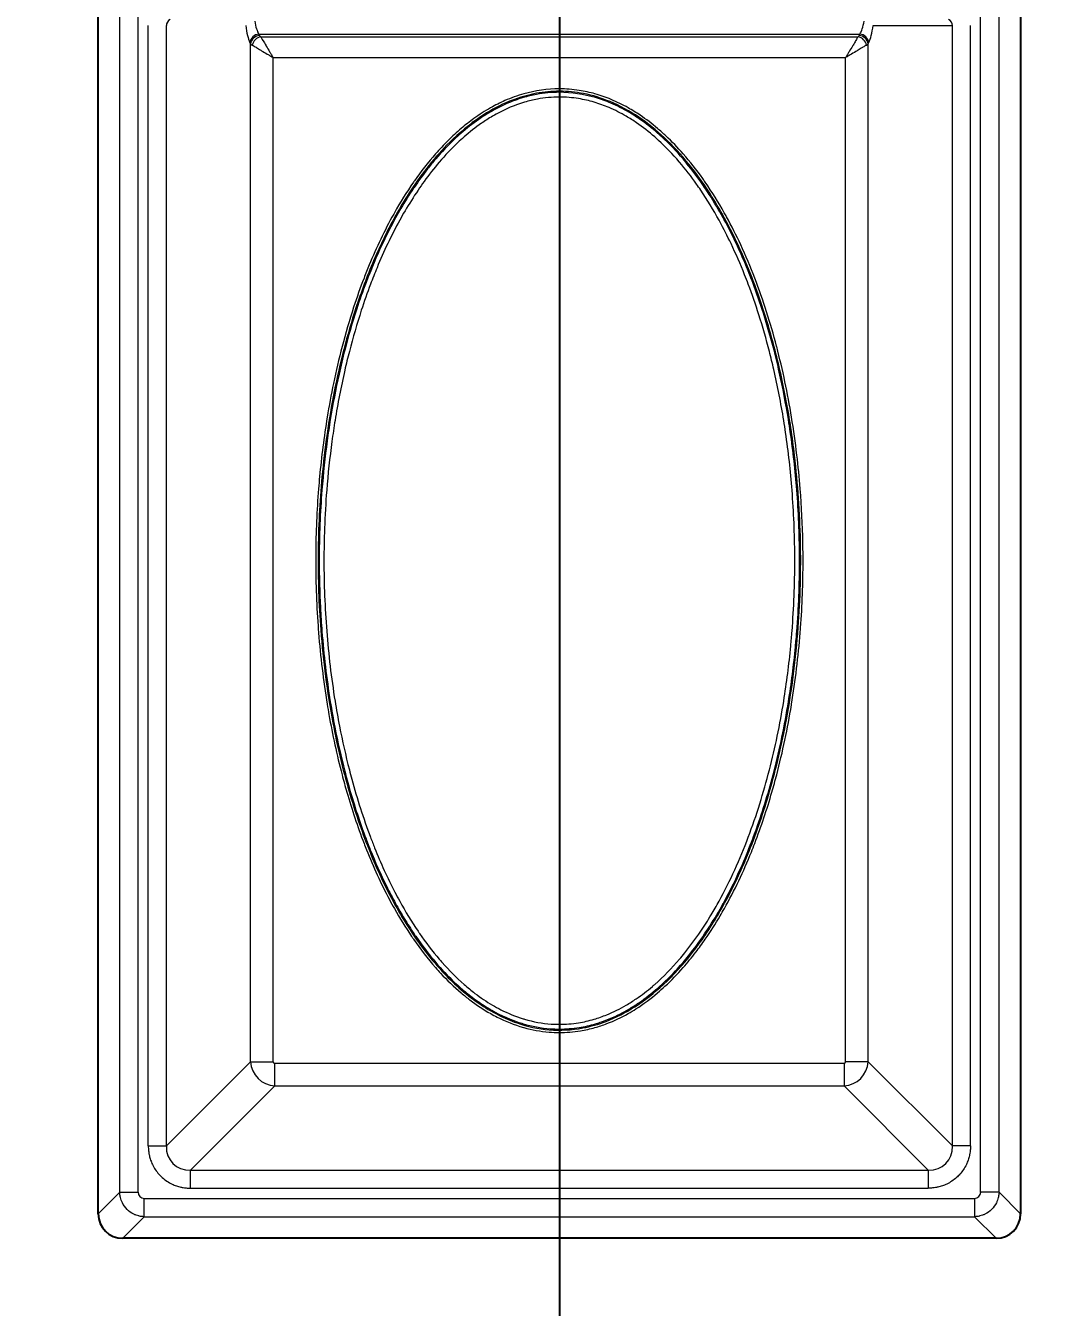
# Model space of a CAD drawing. Header units: millimetres. Extents: x 0 to 1486, y 0 to 1051.
# Drawn here: x 338.2 to 371.26, y 164.08 to 205.36 of the extents above; entities that cross this region are included whole.
import ezdxf

# ---------------------------------------------------------------- set-up
doc = ezdxf.new("R2010")
doc.units = ezdxf.units.MM
doc.header["$LTSCALE"] = 1.25
for name, color, linetype, lineweight, true_color in [('Bemaßungen(DIN)', 7, 'Continuous', 5, 0x262659), ('Sichtbare Kanten(DIN)', 7, 'Continuous', 25, 0x262659), ('Sichtbare tangentiale Kanten(DIN)', 7, 'Continuous', 15, 0x1a1a3e)]:
    doc.layers.add(name, color=color, linetype=linetype, lineweight=lineweight, true_color=true_color)
doc.styles.add('Aktuell-DINGroßer Text', font='arial.ttf')
doc.dimstyles.new('STANDARD-DIN', dxfattribs={"dimscale": 1.25, "dimtxt": 5.25, "dimasz": 2.5, "dimexe": 3.175, "dimexo": 0, "dimgap": 0.8, "dimtad": 1, "dimrnd": 1e-08, "dimtxsty": 'Aktuell-DINGroßer Text', "dimcen": 0.09, "dimdle": 10, "dimclrd": 256, "dimclre": 256, "dimclrt": 256, "dimazin": 2, "dimtfac": 0.666667, "dimtmove": 0, "dimatfit": 3, "dimfxl": 1, "dimtolj": 1, "dimlwd": 25, "dimlwe": 25, "dimarcsym": 0})

# ---------------------------------------------------------------- blocks, each defined once
blk = doc.blocks.new('_DotSmall')
at = {"color": 0, "linetype": 'ByBlock', "const_width": 0.5}
blk.add_lwpolyline([(-0.0625, 0, 1), (0.0625, 0, 1)], format="xyb", close=True, dxfattribs=at)
blk = doc.blocks.new('*D94')
at = {"layer": 'Bemaßungen(DIN)', "color": 250, "linetype": 'Continuous', "lineweight": 25, "true_color": 0x3f3f3f, "transparency": 16777216}
for p, q in [((321.888, 223.658), (321.888, 107.189)), ((355.388, 220.033), (355.388, 107.189)), ((321.888, 111.158), (352.263, 111.158))]:
    blk.add_line(p, q, dxfattribs=at)
at = {"layer": 'Bemaßungen(DIN)', "color": 250, "linetype": 'Continuous', "true_color": 0x3f3f3f, "transparency": 16777216}
blk.add_solid([(352.263, 111.679), (352.263, 110.637), (355.388, 111.158)], dxfattribs=at)
at = {"layer": 'Defpoints', "color": 0, "linetype": 'Continuous', "transparency": 16777216}
for p in [(321.888, 223.658), (355.388, 220.033), (355.388, 111.158)]:
    blk.add_point(p, dxfattribs=at)
at = {"layer": 'Bemaßungen(DIN)', "color": 250, "linetype": 'Continuous', "lineweight": 25, "true_color": 0x3f3f3f, "transparency": 16777216, "xscale": 3.125, "yscale": 3.125, "zscale": 3.125, "rotation": 180}
blk.add_blockref('_DotSmall', (321.888, 111.158), dxfattribs=at)
at = {"layer": 'Bemaßungen(DIN)', "color": 179, "linetype": 'Continuous', "lineweight": 25, "true_color": 0x262659, "transparency": 16777216, "insert": (324.557, 120.046), "char_height": 6.5625, "attachment_point": 1, "style": 'Aktuell-DINGroßer Text'}
blk.add_mtext('\\A1;33,5{\\H4.375;±0,1}', dxfattribs=at)
blk = doc.blocks.new('*D95')
at = {"layer": 'Bemaßungen(DIN)', "color": 250, "linetype": 'Continuous', "lineweight": 25, "true_color": 0x3f3f3f, "transparency": 16777216}
for p, q in [((355.388, 220.033), (355.388, 125.439)), ((390.888, 220.033), (390.888, 125.439)), ((358.513, 129.408), (387.763, 129.408))]:
    blk.add_line(p, q, dxfattribs=at)
at = {"layer": 'Bemaßungen(DIN)', "color": 250, "linetype": 'Continuous', "true_color": 0x3f3f3f, "transparency": 16777216}
for points in [[(358.513, 129.929), (358.513, 128.887), (355.388, 129.408)], [(387.763, 129.929), (387.763, 128.887), (390.888, 129.408)]]:
    blk.add_solid(points, dxfattribs=at)
at = {"layer": 'Defpoints', "color": 0, "linetype": 'Continuous', "transparency": 16777216}
for p in [(355.388, 220.033), (390.888, 220.033), (390.888, 129.408)]:
    blk.add_point(p, dxfattribs=at)
at = {"layer": 'Bemaßungen(DIN)', "color": 179, "linetype": 'Continuous', "lineweight": 25, "true_color": 0x262659, "transparency": 16777216, "insert": (359.045, 138.296), "char_height": 6.5625, "attachment_point": 1, "style": 'Aktuell-DINGroßer Text'}
blk.add_mtext('\\A1;35,5{\\H4.375;±0,1}', dxfattribs=at)

msp = doc.modelspace()

# ---------------------------------------------------------------- linework, layer by layer
at = {"layer": 'Sichtbare Kanten(DIN)'}
for p, q in [((340.538, 167.096), (340.538, 280.22)), ((370.238, 280.22), (370.238, 167.096)), ((369.45, 166.308), (341.326, 166.308))]:
    msp.add_line(p, q, dxfattribs=at)
for centre, major_axis in [((341.351, 167.12), (-0.583, -0.583)), ((369.426, 167.12), (0.583, -0.583))]:
    msp.add_ellipse(centre, major_axis=major_axis, ratio=0.970288, start_param=5.512866, end_param=7.053504, dxfattribs=at)
at = {"layer": 'Sichtbare tangentiale Kanten(DIN)'}
for p, q in [((341.232, 167.79), (341.232, 279.527)), ((341.823, 167.79), (341.823, 279.527)), ((368.954, 167.79), (368.954, 279.527)), ((369.545, 167.79), (369.545, 279.527)), ((342.151, 169.279), (342.151, 205.361)), ((342.733, 169.279), (342.733, 205.361)), ((365.489, 205.361), (368.044, 205.361)), ((368.044, 169.279), (368.044, 205.361)), ((368.626, 169.279), (368.626, 205.361)), ((345.445, 204.778), (345.423, 204.82)), ((345.445, 171.991), (345.445, 204.778)), ((345.714, 205.09), (365.062, 205.09)), ((345.736, 205.047), (345.714, 205.09)), ((345.768, 205.004), (365.008, 205.004)), ((365.041, 205.047), (365.062, 205.09)), ((365.332, 204.778), (365.353, 204.82)), ((365.332, 171.991), (365.332, 204.778)), ((346.172, 204.33), (364.604, 204.33)), ((346.172, 171.991), (346.172, 204.33)), ((364.604, 171.991), (364.604, 204.33)), ((355.388, 203.325), (355.388, 203.249)), ((355.388, 203.249), (355.388, 203.213)), ((355.388, 203.213), (355.388, 203.059)), ((342.733, 169.279), (345.445, 171.991)), ((345.445, 171.991), (346.172, 171.991)), ((346.221, 171.942), (364.556, 171.942)), ((346.221, 171.215), (346.221, 171.942)), ((364.556, 171.942), (364.556, 171.215)), ((365.332, 171.991), (364.604, 171.991)), ((368.044, 169.279), (365.332, 171.991)), ((343.509, 168.503), (346.221, 171.215)), ((346.221, 171.215), (364.556, 171.215)), ((367.267, 168.503), (364.556, 171.215)), ((342.151, 169.279), (342.733, 169.279)), ((368.626, 169.279), (368.044, 169.279)), ((343.509, 167.921), (343.509, 168.503)), ((343.509, 168.503), (367.267, 168.503)), ((367.267, 168.503), (367.267, 167.921)), ((340.538, 167.096), (341.232, 167.79)), ((341.232, 167.79), (341.823, 167.79)), ((343.509, 167.921), (367.267, 167.921)), ((369.545, 167.79), (368.954, 167.79)), ((370.238, 167.096), (369.545, 167.79)), ((342.02, 167.593), (368.757, 167.593)), ((342.02, 167.002), (342.02, 167.593)), ((368.757, 167.593), (368.757, 167.002)), ((341.326, 166.308), (342.02, 167.002)), ((342.02, 167.002), (368.757, 167.002)), ((369.45, 166.308), (368.757, 167.002))]:
    msp.add_line(p, q, dxfattribs=at)
for centre, major_axis, ratio, start_param, end_param in [((343.027, 205.361), (0.294, 0), 0.850826, 2.198862, 3.141444), ((345.554, 205.895), (-0.001, 1.197), 0.249407, 2.033422, 2.685728), ((345.846, 205.898), (0, 0.9), 0.332438, 2.027023, 2.68632), ((364.931, 205.898), (0, 0.9), 0.332438, 3.596865, 4.256163), ((365.223, 205.895), (0.001, 1.197), 0.249407, 3.597457, 4.249764), ((367.75, 205.361), (-0.294, 0), 0.850826, 3.141742, 4.084323), ((345.714, 204.82), (-0.267, -0.136), 0.876427, 4.292601, 5.756816), ((345.736, 204.778), (-0.267, -0.136), 0.876427, 4.292601, 5.756816), ((346.226, 204.831), (-0.803, 0), 0.281851, 0.234549, 0.438861), ((345.768, 204.734), (-0.212, -0.212), 0.822157, 4.024283, 5.400495), ((346.261, 205.099), (-0.539, 0), 0.439726, 0.219686, 0.413587), ((364.515, 205.099), (0.539, 0), 0.439726, 5.869599, 6.063499), ((365.008, 204.734), (0.212, -0.212), 0.822157, 0.88269, 2.258902), ((365.041, 204.778), (0.267, -0.136), 0.876427, 0.526369, 1.990584), ((365.062, 204.82), (0.267, -0.136), 0.876427, 0.526369, 1.990584), ((364.551, 204.831), (0.803, 0), 0.281851, 5.844325, 6.048636), ((346.224, 171.994), (0.566, -0.566), 0.950188, 3.956104, 5.468674), ((346.224, 171.994), (0.0375, 0.0375), 0.943242, 2.385308, 3.897877), ((364.553, 171.994), (-0.566, -0.566), 0.950188, 0.814511, 2.327081), ((364.553, 171.994), (-0.0375, 0.0375), 0.943242, 2.385308, 3.897877), ((343.593, 169.363), (0.65, 0.65), 0.870843, 2.385491, 3.897694), ((367.183, 169.363), (-0.65, 0.65), 0.870843, 2.385491, 3.897694), ((342.026, 167.796), (-0.146, -0.146), 0.970883, 5.512439, 7.053932), ((368.751, 167.796), (-0.146, 0.146), 0.970883, 2.370846, 3.912339)]:
    msp.add_ellipse(centre, major_axis=major_axis, ratio=ratio, start_param=start_param, end_param=end_param, dxfattribs=at)
for points, knots in [([(345.768, 205.004), (345.774, 204.995), (345.779, 204.985), (345.785, 204.975), (345.792, 204.965), (345.798, 204.954), (345.805, 204.943), (345.816, 204.924), (345.828, 204.904), (345.841, 204.883), (345.843, 204.879), (345.846, 204.874), (345.848, 204.87), (345.874, 204.827), (345.902, 204.781), (345.931, 204.732), (345.937, 204.723), (345.943, 204.713), (345.949, 204.703), (345.984, 204.644), (346.021, 204.583), (346.058, 204.52), (346.077, 204.489), (346.096, 204.457), (346.115, 204.426), (346.125, 204.41), (346.134, 204.394), (346.144, 204.378), (346.153, 204.362), (346.163, 204.346), (346.172, 204.33)], [0, 0, 0, 0, 0.0583903, 0.0583903, 0.0583903, 0.1166231, 0.1166231, 0.1166231, 0.213731, 0.213731, 0.213731, 0.233069, 0.233069, 0.233069, 0.4274621, 0.4274621, 0.4274621, 0.4661163, 0.4661163, 0.4661163, 0.6989275, 0.6989275, 0.6989275, 0.8156207, 0.8156207, 0.8156207, 0.8739806, 0.8739806, 0.8739806, 0.9322842, 0.9322842, 0.9322842, 0.9322842]), ([(365.008, 205.004), (365.003, 204.995), (364.997, 204.985), (364.991, 204.975), (364.985, 204.965), (364.978, 204.954), (364.972, 204.943), (364.961, 204.924), (364.949, 204.904), (364.936, 204.883), (364.933, 204.879), (364.931, 204.874), (364.928, 204.87), (364.903, 204.827), (364.875, 204.781), (364.845, 204.732), (364.84, 204.723), (364.834, 204.713), (364.828, 204.703), (364.792, 204.644), (364.756, 204.583), (364.718, 204.52), (364.699, 204.489), (364.68, 204.457), (364.661, 204.426), (364.652, 204.41), (364.642, 204.394), (364.633, 204.378), (364.623, 204.362), (364.614, 204.346), (364.604, 204.33)], [0, 0, 0, 0, 0.0583903, 0.0583903, 0.0583903, 0.1166231, 0.1166231, 0.1166231, 0.2137311, 0.2137311, 0.2137311, 0.233069, 0.233069, 0.233069, 0.4274621, 0.4274621, 0.4274621, 0.4661163, 0.4661163, 0.4661163, 0.6989275, 0.6989275, 0.6989275, 0.8156207, 0.8156207, 0.8156207, 0.8739806, 0.8739806, 0.8739806, 0.9322842, 0.9322842, 0.9322842, 0.9322842]), ([(345.499, 204.734), (345.508, 204.729), (345.517, 204.723), (345.528, 204.717), (345.538, 204.711), (345.549, 204.705), (345.56, 204.698), (345.579, 204.687), (345.599, 204.675), (345.62, 204.662), (345.624, 204.66), (345.628, 204.657), (345.632, 204.654), (345.675, 204.629), (345.722, 204.601), (345.77, 204.572), (345.78, 204.566), (345.79, 204.56), (345.799, 204.554), (345.858, 204.519), (345.92, 204.482), (345.982, 204.444), (346.014, 204.425), (346.045, 204.407), (346.077, 204.387), (346.093, 204.378), (346.109, 204.368), (346.125, 204.359), (346.14, 204.349), (346.156, 204.34), (346.172, 204.33)], [0, 0, 0, 0, 0.0583903, 0.0583903, 0.0583903, 0.1166231, 0.1166231, 0.1166231, 0.213731, 0.213731, 0.213731, 0.233069, 0.233069, 0.233069, 0.4274621, 0.4274621, 0.4274621, 0.4661163, 0.4661163, 0.4661163, 0.6989275, 0.6989275, 0.6989275, 0.8156207, 0.8156207, 0.8156207, 0.8739806, 0.8739806, 0.8739806, 0.9322842, 0.9322842, 0.9322842, 0.9322842]), ([(365.278, 204.734), (365.269, 204.729), (365.259, 204.723), (365.249, 204.717), (365.239, 204.711), (365.228, 204.705), (365.217, 204.698), (365.198, 204.687), (365.178, 204.675), (365.157, 204.662), (365.153, 204.66), (365.148, 204.657), (365.144, 204.654), (365.101, 204.629), (365.055, 204.601), (365.006, 204.572), (364.997, 204.566), (364.987, 204.56), (364.977, 204.554), (364.918, 204.519), (364.857, 204.482), (364.794, 204.444), (364.763, 204.425), (364.731, 204.407), (364.7, 204.387), (364.684, 204.378), (364.668, 204.368), (364.652, 204.359), (364.636, 204.349), (364.62, 204.34), (364.604, 204.33)], [0, 0, 0, 0, 0.0583903, 0.0583903, 0.0583903, 0.1166231, 0.1166231, 0.1166231, 0.2137311, 0.2137311, 0.2137311, 0.233069, 0.233069, 0.233069, 0.4274621, 0.4274621, 0.4274621, 0.4661163, 0.4661163, 0.4661163, 0.6989275, 0.6989275, 0.6989275, 0.8156207, 0.8156207, 0.8156207, 0.8739806, 0.8739806, 0.8739806, 0.9322842, 0.9322842, 0.9322842, 0.9322842]), ([(355.388, 203.325), (355.601, 203.325), (355.815, 203.308), (356.025, 203.275), (356.197, 203.248), (356.367, 203.211), (356.534, 203.164), (356.71, 203.114), (356.882, 203.054), (357.051, 202.984), (357.24, 202.905), (357.423, 202.815), (357.601, 202.715), (357.733, 202.64), (357.863, 202.56), (357.989, 202.475), (358.183, 202.343), (358.37, 202.2), (358.549, 202.049), (358.641, 201.971), (358.73, 201.891), (358.817, 201.81), (359.012, 201.627), (359.198, 201.435), (359.374, 201.234), (359.598, 200.98), (359.807, 200.714), (360.003, 200.438), (360.031, 200.398), (360.059, 200.358), (360.087, 200.318), (360.307, 200), (360.511, 199.671), (360.7, 199.334), (360.725, 199.29), (360.75, 199.246), (360.774, 199.202), (360.935, 198.907), (361.086, 198.606), (361.228, 198.301), (361.391, 197.948), (361.542, 197.59), (361.681, 197.227), (361.956, 196.512), (362.187, 195.78), (362.381, 195.04), (362.383, 195.034), (362.384, 195.028), (362.386, 195.022), (362.582, 194.273), (362.74, 193.515), (362.865, 192.751), (362.932, 192.346), (362.989, 191.939), (363.037, 191.531), (363.079, 191.171), (363.115, 190.809), (363.143, 190.447), (363.189, 189.868), (363.218, 189.287), (363.229, 188.706), (363.233, 188.513), (363.235, 188.321), (363.235, 188.129), (363.235, 187.408), (363.209, 186.688), (363.156, 185.97), (363.152, 185.917), (363.148, 185.863), (363.144, 185.81), (363.082, 185.039), (362.99, 184.27), (362.865, 183.506), (362.864, 183.498), (362.863, 183.49), (362.861, 183.483), (362.737, 182.727), (362.58, 181.976), (362.386, 181.236), (362.337, 181.049), (362.286, 180.863), (362.233, 180.678), (362.071, 180.12), (361.888, 179.568), (361.679, 179.026), (361.644, 178.933), (361.607, 178.84), (361.57, 178.747), (361.318, 178.122), (361.031, 177.511), (360.701, 176.923), (360.656, 176.845), (360.611, 176.767), (360.566, 176.689), (360.415, 176.434), (360.256, 176.183), (360.087, 175.939), (359.989, 175.798), (359.887, 175.658), (359.783, 175.522), (359.652, 175.351), (359.516, 175.185), (359.374, 175.023), (359.189, 174.813), (358.995, 174.611), (358.789, 174.421), (358.711, 174.349), (358.631, 174.278), (358.549, 174.209), (358.329, 174.023), (358.097, 173.85), (357.854, 173.695), (357.771, 173.642), (357.686, 173.591), (357.601, 173.543), (357.382, 173.419), (357.154, 173.311), (356.919, 173.221), (356.793, 173.173), (356.664, 173.13), (356.534, 173.093), (356.379, 173.049), (356.221, 173.014), (356.063, 172.988), (355.84, 172.951), (355.614, 172.932), (355.388, 172.932), (355.277, 172.932), (355.166, 172.937), (355.055, 172.946), (354.781, 172.968), (354.508, 173.018), (354.243, 173.093), (354.238, 173.094), (354.234, 173.096), (354.229, 173.097), (353.937, 173.18), (353.654, 173.294), (353.383, 173.431), (353.313, 173.467), (353.244, 173.504), (353.176, 173.543), (352.944, 173.674), (352.721, 173.822), (352.509, 173.983), (352.413, 174.056), (352.319, 174.131), (352.227, 174.209), (351.992, 174.408), (351.77, 174.623), (351.56, 174.848), (351.507, 174.906), (351.454, 174.964), (351.402, 175.023), (351.147, 175.314), (350.91, 175.621), (350.69, 175.939), (350.67, 175.968), (350.65, 175.997), (350.631, 176.026), (350.433, 176.317), (350.248, 176.617), (350.076, 176.923), (350.02, 177.022), (349.966, 177.121), (349.913, 177.221), (349.638, 177.739), (349.395, 178.273), (349.179, 178.818), (349.151, 178.887), (349.124, 178.956), (349.097, 179.026), (348.889, 179.568), (348.705, 180.12), (348.544, 180.678), (348.49, 180.863), (348.439, 181.049), (348.39, 181.236), (348.223, 181.875), (348.083, 182.521), (347.968, 183.172), (347.948, 183.283), (347.929, 183.395), (347.911, 183.506), (347.786, 184.27), (347.694, 185.039), (347.633, 185.81), (347.631, 185.838), (347.628, 185.867), (347.626, 185.895), (347.57, 186.638), (347.542, 187.383), (347.542, 188.129), (347.542, 188.2), (347.542, 188.27), (347.542, 188.341), (347.547, 189.044), (347.577, 189.747), (347.633, 190.447), (347.643, 190.578), (347.654, 190.708), (347.667, 190.838), (347.726, 191.478), (347.807, 192.117), (347.911, 192.751), (347.971, 193.114), (348.038, 193.477), (348.113, 193.837), (348.196, 194.234), (348.288, 194.629), (348.39, 195.022), (348.502, 195.448), (348.626, 195.872), (348.763, 196.291), (348.866, 196.607), (348.978, 196.921), (349.097, 197.231), (349.152, 197.373), (349.208, 197.514), (349.266, 197.654), (349.497, 198.214), (349.757, 198.761), (350.052, 199.29), (350.06, 199.305), (350.068, 199.319), (350.076, 199.334), (350.266, 199.671), (350.469, 200), (350.69, 200.318), (350.699, 200.332), (350.709, 200.346), (350.719, 200.36), (350.931, 200.663), (351.158, 200.956), (351.402, 201.234), (351.531, 201.38), (351.664, 201.522), (351.803, 201.659), (351.939, 201.794), (352.081, 201.924), (352.227, 202.049), (352.359, 202.161), (352.496, 202.268), (352.636, 202.369), (352.81, 202.494), (352.99, 202.61), (353.175, 202.715), (353.325, 202.799), (353.48, 202.877), (353.637, 202.946), (353.834, 203.032), (354.036, 203.105), (354.243, 203.164), (354.615, 203.269), (355.002, 203.325), (355.388, 203.325)], [0, 0, 0, 0, 0.639708, 0.639708, 0.639708, 1.160348, 1.160348, 1.160348, 1.708499, 1.708499, 1.708499, 2.321068, 2.321068, 2.321068, 2.777127, 2.777127, 2.777127, 3.481707, 3.481707, 3.481707, 3.840961, 3.840961, 3.840961, 4.642216, 4.642216, 4.642216, 5.656868, 5.656868, 5.656868, 5.802986, 5.802986, 5.802986, 6.963587, 6.963587, 6.963587, 7.114552, 7.114552, 7.114552, 8.124051, 8.124051, 8.124051, 9.289556, 9.289556, 9.289556, 11.587453, 11.587453, 11.587453, 11.605982, 11.605982, 11.605982, 13.927144, 13.927144, 13.927144, 15.159529, 15.159529, 15.159529, 16.248341, 16.248341, 16.248341, 17.992352, 17.992352, 17.992352, 18.569576, 18.569576, 18.569576, 20.730291, 20.730291, 20.730291, 20.890769, 20.890769, 20.890769, 23.211965, 23.211965, 23.211965, 23.235727, 23.235727, 23.235727, 25.53318, 25.53318, 25.53318, 26.112017, 26.112017, 26.112017, 27.854377, 27.854377, 27.854377, 28.153739, 28.153739, 28.153739, 30.175566, 30.175566, 30.175566, 30.445968, 30.445968, 30.445968, 31.33622, 31.33622, 31.33622, 31.85246, 31.85246, 31.85246, 32.496894, 32.496894, 32.496894, 33.336993, 33.336993, 33.336993, 33.657412, 33.657412, 33.657412, 34.522413, 34.522413, 34.522413, 34.818036, 34.818036, 34.818036, 35.57249, 35.57249, 35.57249, 35.978641, 35.978641, 35.978641, 36.46173, 36.46173, 36.46173, 37.139135, 37.139135, 37.139135, 37.472442, 37.472442, 37.472442, 38.299742, 38.299742, 38.299742, 38.313597, 38.313597, 38.313597, 39.224503, 39.224503, 39.224503, 39.460285, 39.460285, 39.460285, 40.259784, 40.259784, 40.259784, 40.620853, 40.620853, 40.620853, 41.545701, 41.545701, 41.545701, 41.781511, 41.781511, 41.781511, 42.942132, 42.942132, 42.942132, 43.047049, 43.047049, 43.047049, 44.102719, 44.102719, 44.102719, 44.442229, 44.442229, 44.442229, 46.200033, 46.200033, 46.200033, 46.423921, 46.423921, 46.423921, 48.166433, 48.166433, 48.166433, 48.745108, 48.745108, 48.745108, 50.727284, 50.727284, 50.727284, 51.066318, 51.066318, 51.066318, 53.387519, 53.387519, 53.387519, 53.473034, 53.473034, 53.473034, 55.708716, 55.708716, 55.708716, 55.921312, 55.921312, 55.921312, 58.029915, 58.029915, 58.029915, 58.421576, 58.421576, 58.421576, 60.351166, 60.351166, 60.351166, 61.455449, 61.455449, 61.455449, 62.672368, 62.672368, 62.672368, 63.995258, 63.995258, 63.995258, 64.993535, 64.993535, 64.993535, 65.448701, 65.448701, 65.448701, 67.264643, 67.264643, 67.264643, 67.314699, 67.314699, 67.314699, 68.475297, 68.475297, 68.475297, 68.525889, 68.525889, 68.525889, 69.636002, 69.636002, 69.636002, 70.220476, 70.220476, 70.220476, 70.796631, 70.796631, 70.796631, 71.316647, 71.316647, 71.316647, 71.957253, 71.957253, 71.957253, 72.473802, 72.473802, 72.473802, 73.117889, 73.117889, 73.117889, 74.278288, 74.278288, 74.278288, 74.278288]), ([(355.388, 203.249), (355.65, 203.249), (356.209, 203.193), (357.083, 202.923), (357.962, 202.439), (358.811, 201.748), (359.571, 200.92), (360.202, 200.037), (360.935, 198.801), (361.672, 197.157), (362.297, 195.172), (362.715, 193.286), (363.029, 191.196), (363.195, 188.752), (363.122, 185.897), (362.782, 183.2), (362.224, 180.794), (361.507, 178.683), (360.664, 176.92), (359.706, 175.491), (358.801, 174.488), (357.869, 173.754), (356.98, 173.295), (356.047, 173.027), (355.065, 172.973), (354.144, 173.173), (353.39, 173.496), (352.76, 173.875), (352.158, 174.351), (351.554, 174.946), (350.985, 175.635), (350.444, 176.429), (349.839, 177.483), (349.195, 178.899), (348.556, 180.789), (348.005, 183.145), (347.674, 185.714), (347.585, 188.367), (347.713, 190.938), (348.09, 193.59), (348.682, 195.915), (349.383, 197.801), (349.994, 199.068), (350.61, 200.087), (351.183, 200.882), (351.908, 201.694), (352.733, 202.387), (353.683, 202.92), (354.551, 203.193), (355.141, 203.249), (355.388, 203.249)], [0, 0, 0, 0, 0.801473, 1.708499, 2.777127, 3.840961, 5.018658, 6.172353, 7.114552, 9.351003, 11.587453, 13.373491, 15.159529, 17.94491, 20.730291, 23.740723, 26.112017, 28.153739, 30.445968, 31.987116, 33.336993, 34.522413, 35.57249, 36.368743, 37.472442, 38.554664, 39.224503, 39.965544, 40.78815, 41.545701, 42.532728, 43.487478, 44.442229, 46.200033, 48.166433, 50.445565, 53.473034, 55.947305, 58.421576, 61.208417, 63.995258, 65.629951, 67.264643, 68.228999, 69.222094, 70.220476, 71.519846, 72.473802, 73.523577, 74.278288, 74.278288, 74.278288, 74.278288]), ([(355.388, 203.213), (355.781, 203.213), (356.174, 203.152), (356.55, 203.042), (356.72, 202.992), (356.887, 202.931), (357.05, 202.862), (357.246, 202.778), (357.437, 202.681), (357.621, 202.574), (357.736, 202.506), (357.849, 202.434), (357.959, 202.359), (358.169, 202.215), (358.37, 202.057), (358.561, 201.89), (358.603, 201.853), (358.646, 201.815), (358.687, 201.777), (358.93, 201.554), (359.158, 201.316), (359.371, 201.066), (359.432, 200.995), (359.492, 200.923), (359.551, 200.85), (359.733, 200.623), (359.904, 200.389), (360.066, 200.149), (360.116, 200.075), (360.165, 200), (360.214, 199.925), (360.372, 199.678), (360.522, 199.425), (360.664, 199.168), (360.671, 199.155), (360.678, 199.142), (360.686, 199.128), (360.841, 198.844), (360.986, 198.554), (361.122, 198.261), (361.286, 197.909), (361.436, 197.552), (361.575, 197.19), (361.588, 197.156), (361.601, 197.121), (361.614, 197.086), (361.738, 196.759), (361.852, 196.429), (361.958, 196.096), (362.083, 195.703), (362.197, 195.306), (362.3, 194.907), (362.36, 194.673), (362.416, 194.438), (362.469, 194.202), (362.583, 193.695), (362.681, 193.185), (362.764, 192.672), (362.785, 192.54), (362.806, 192.408), (362.825, 192.275), (362.916, 191.655), (362.985, 191.032), (363.034, 190.407), (363.089, 189.702), (363.118, 188.994), (363.122, 188.287), (363.122, 188.234), (363.122, 188.181), (363.122, 188.129), (363.122, 187.368), (363.093, 186.608), (363.034, 185.85), (363.021, 185.685), (363.006, 185.519), (362.991, 185.353), (362.934, 184.762), (362.859, 184.172), (362.764, 183.585), (362.703, 183.205), (362.633, 182.825), (362.554, 182.448), (362.478, 182.08), (362.393, 181.714), (362.3, 181.35), (362.138, 180.722), (361.95, 180.099), (361.731, 179.488), (361.693, 179.382), (361.654, 179.276), (361.614, 179.171), (361.51, 178.895), (361.399, 178.621), (361.281, 178.349), (361.096, 177.925), (360.894, 177.507), (360.67, 177.101), (360.668, 177.097), (360.666, 177.093), (360.664, 177.089), (360.528, 176.842), (360.385, 176.6), (360.233, 176.362), (360.178, 176.277), (360.123, 176.192), (360.066, 176.109), (359.902, 175.866), (359.728, 175.629), (359.544, 175.399), (359.487, 175.329), (359.429, 175.26), (359.371, 175.191), (359.164, 174.949), (358.944, 174.718), (358.71, 174.501), (358.661, 174.456), (358.611, 174.411), (358.561, 174.367), (358.366, 174.197), (358.162, 174.038), (357.948, 173.892), (357.841, 173.819), (357.732, 173.75), (357.621, 173.684), (357.527, 173.63), (357.432, 173.578), (357.336, 173.529), (357.13, 173.425), (356.918, 173.335), (356.699, 173.262), (356.65, 173.245), (356.6, 173.23), (356.55, 173.215), (356.378, 173.164), (356.203, 173.124), (356.026, 173.096), (355.815, 173.062), (355.602, 173.045), (355.388, 173.045), (355.29, 173.045), (355.191, 173.048), (355.093, 173.056), (354.799, 173.078), (354.508, 173.132), (354.226, 173.215), (354.21, 173.22), (354.193, 173.225), (354.177, 173.23), (353.839, 173.334), (353.515, 173.479), (353.21, 173.653), (353.192, 173.663), (353.174, 173.674), (353.156, 173.684), (352.955, 173.802), (352.763, 173.932), (352.578, 174.072), (352.454, 174.166), (352.333, 174.265), (352.216, 174.367), (352.148, 174.426), (352.082, 174.487), (352.016, 174.548), (351.801, 174.751), (351.598, 174.966), (351.407, 175.19), (351.176, 175.46), (350.962, 175.742), (350.762, 176.033), (350.745, 176.058), (350.727, 176.083), (350.71, 176.109), (350.601, 176.27), (350.496, 176.435), (350.394, 176.602), (350.297, 176.762), (350.203, 176.925), (350.113, 177.089), (350.01, 177.275), (349.912, 177.463), (349.818, 177.653), (349.629, 178.036), (349.457, 178.426), (349.298, 178.821), (349.252, 178.937), (349.206, 179.054), (349.162, 179.171), (348.964, 179.696), (348.789, 180.229), (348.635, 180.768), (348.58, 180.961), (348.527, 181.155), (348.477, 181.35), (348.356, 181.819), (348.25, 182.292), (348.158, 182.767), (348.105, 183.039), (348.056, 183.312), (348.012, 183.585), (347.891, 184.336), (347.802, 185.092), (347.742, 185.85), (347.722, 186.106), (347.706, 186.363), (347.693, 186.619), (347.667, 187.122), (347.654, 187.625), (347.654, 188.129), (347.654, 188.522), (347.662, 188.916), (347.678, 189.31), (347.692, 189.676), (347.714, 190.042), (347.743, 190.407), (347.784, 190.937), (347.84, 191.465), (347.911, 191.991), (347.942, 192.219), (347.976, 192.446), (348.012, 192.672), (348.092, 193.163), (348.185, 193.651), (348.292, 194.136), (348.35, 194.394), (348.411, 194.651), (348.477, 194.907), (348.592, 195.355), (348.721, 195.8), (348.865, 196.24), (348.957, 196.524), (349.056, 196.806), (349.162, 197.086), (349.193, 197.169), (349.225, 197.251), (349.258, 197.334), (349.4, 197.694), (349.553, 198.051), (349.72, 198.402), (349.844, 198.661), (349.974, 198.917), (350.113, 199.168), (350.169, 199.27), (350.226, 199.371), (350.285, 199.472), (350.414, 199.692), (350.549, 199.909), (350.692, 200.122), (350.698, 200.131), (350.704, 200.14), (350.71, 200.149), (350.847, 200.352), (350.991, 200.551), (351.143, 200.745), (351.228, 200.854), (351.315, 200.961), (351.405, 201.067), (351.594, 201.287), (351.793, 201.498), (352.004, 201.698), (352.074, 201.763), (352.144, 201.828), (352.216, 201.89), (352.399, 202.051), (352.591, 202.202), (352.792, 202.341), (352.91, 202.423), (353.031, 202.501), (353.155, 202.574), (353.325, 202.673), (353.5, 202.763), (353.68, 202.842), (353.857, 202.92), (354.04, 202.987), (354.226, 203.042), (354.367, 203.083), (354.51, 203.118), (354.654, 203.144), (354.896, 203.189), (355.142, 203.213), (355.388, 203.213)], [0, 0, 0, 0, 1.13436, 1.13436, 1.13436, 1.648132, 1.648132, 1.648132, 2.268893, 2.268893, 2.268893, 2.658644, 2.658644, 2.658644, 3.403508, 3.403508, 3.403508, 3.570243, 3.570243, 3.570243, 4.538009, 4.538009, 4.538009, 4.814995, 4.814995, 4.814995, 5.672522, 5.672522, 5.672522, 5.936787, 5.936787, 5.936787, 6.807049, 6.807049, 6.807049, 6.85221, 6.85221, 6.85221, 7.813767, 7.813767, 7.813767, 8.965202, 8.965202, 8.965202, 9.076064, 9.076064, 9.076064, 10.116636, 10.116636, 10.116636, 11.345066, 11.345066, 11.345066, 12.065149, 12.065149, 12.065149, 13.614093, 13.614093, 13.614093, 14.013663, 14.013663, 14.013663, 15.88308, 15.88308, 15.88308, 17.995019, 17.995019, 17.995019, 18.152131, 18.152131, 18.152131, 20.421151, 20.421151, 20.421151, 20.917399, 20.917399, 20.917399, 22.690238, 22.690238, 22.690238, 23.83978, 23.83978, 23.83978, 24.959232, 24.959232, 24.959232, 26.893631, 26.893631, 26.893631, 27.228211, 27.228211, 27.228211, 28.107348, 28.107348, 28.107348, 29.483886, 29.483886, 29.483886, 29.497213, 29.497213, 29.497213, 30.332062, 30.332062, 30.332062, 30.631736, 30.631736, 30.631736, 31.500075, 31.500075, 31.500075, 31.766262, 31.766262, 31.766262, 32.704434, 32.704434, 32.704434, 32.900755, 32.900755, 32.900755, 33.658217, 33.658217, 33.658217, 34.035302, 34.035302, 34.035302, 34.350766, 34.350766, 34.350766, 35.019428, 35.019428, 35.019428, 35.169775, 35.169775, 35.169775, 35.688089, 35.688089, 35.688089, 36.304253, 36.304253, 36.304253, 36.588432, 36.588432, 36.588432, 37.438768, 37.438768, 37.438768, 37.488776, 37.488776, 37.488776, 38.512582, 38.512582, 38.512582, 38.573276, 38.573276, 38.573276, 39.250927, 39.250927, 39.250927, 39.707763, 39.707763, 39.707763, 39.971507, 39.971507, 39.971507, 40.840853, 40.840853, 40.840853, 41.886498, 41.886498, 41.886498, 41.976802, 41.976802, 41.976802, 42.555048, 42.555048, 42.555048, 43.111289, 43.111289, 43.111289, 43.74126, 43.74126, 43.74126, 45.007841, 45.007841, 45.007841, 45.380295, 45.380295, 45.380295, 47.050279, 47.050279, 47.050279, 47.649332, 47.649332, 47.649332, 49.092716, 49.092716, 49.092716, 49.918292, 49.918292, 49.918292, 52.18734, 52.18734, 52.18734, 52.954306, 52.954306, 52.954306, 54.456398, 54.456398, 54.456398, 55.632024, 55.632024, 55.632024, 56.72542, 56.72542, 56.72542, 58.309742, 58.309742, 58.309742, 58.994445, 58.994445, 58.994445, 60.475949, 60.475949, 60.475949, 61.263459, 61.263459, 61.263459, 62.642156, 62.642156, 62.642156, 63.532468, 63.532468, 63.532468, 63.795658, 63.795658, 63.795658, 64.94916, 64.94916, 64.94916, 65.801482, 65.801482, 65.801482, 66.146102, 66.146102, 66.146102, 66.904062, 66.904062, 66.904062, 66.935983, 66.935983, 66.935983, 67.662022, 67.662022, 67.662022, 68.070543, 68.070543, 68.070543, 68.924954, 68.924954, 68.924954, 69.205049, 69.205049, 69.205049, 69.919449, 69.919449, 69.919449, 70.33964, 70.33964, 70.33964, 70.911285, 70.911285, 70.911285, 71.474241, 71.474241, 71.474241, 71.898749, 71.898749, 71.898749, 72.608523, 72.608523, 72.608523, 72.608523]), ([(355.388, 203.059), (355.595, 203.059), (355.802, 203.042), (356.006, 203.009), (356.175, 202.982), (356.343, 202.944), (356.507, 202.895), (356.671, 202.847), (356.832, 202.788), (356.99, 202.721), (357.18, 202.64), (357.365, 202.546), (357.544, 202.441), (357.656, 202.376), (357.765, 202.306), (357.872, 202.233), (358.077, 202.092), (358.273, 201.938), (358.46, 201.775), (358.502, 201.738), (358.543, 201.701), (358.584, 201.664), (358.818, 201.449), (359.038, 201.219), (359.245, 200.978), (359.248, 200.975), (359.251, 200.971), (359.255, 200.967), (359.449, 200.74), (359.632, 200.502), (359.805, 200.258), (359.85, 200.193), (359.895, 200.129), (359.939, 200.063), (360.151, 199.75), (360.347, 199.426), (360.53, 199.095), (360.537, 199.081), (360.544, 199.068), (360.551, 199.055), (360.68, 198.82), (360.801, 198.581), (360.916, 198.339), (361.073, 198.01), (361.218, 197.676), (361.353, 197.337), (361.393, 197.236), (361.432, 197.134), (361.471, 197.032), (361.594, 196.708), (361.707, 196.38), (361.812, 196.049), (361.937, 195.659), (362.049, 195.265), (362.151, 194.869), (362.201, 194.676), (362.248, 194.483), (362.292, 194.29), (362.418, 193.746), (362.524, 193.198), (362.613, 192.648), (362.634, 192.516), (362.654, 192.385), (362.674, 192.253), (362.764, 191.636), (362.833, 191.017), (362.881, 190.396), (362.936, 189.694), (362.965, 188.99), (362.969, 188.286), (362.969, 188.233), (362.969, 188.181), (362.969, 188.129), (362.969, 187.372), (362.94, 186.616), (362.881, 185.862), (362.869, 185.702), (362.855, 185.542), (362.84, 185.382), (362.783, 184.789), (362.708, 184.198), (362.613, 183.609), (362.552, 183.231), (362.482, 182.854), (362.404, 182.479), (362.328, 182.114), (362.244, 181.75), (362.151, 181.389), (361.963, 180.656), (361.738, 179.933), (361.471, 179.225), (361.204, 178.517), (360.894, 177.825), (360.53, 177.163), (360.448, 177.015), (360.364, 176.868), (360.277, 176.723), (360.169, 176.544), (360.057, 176.368), (359.939, 176.194), (359.777, 175.955), (359.606, 175.721), (359.424, 175.496), (359.369, 175.426), (359.312, 175.358), (359.254, 175.291), (359.008, 175.003), (358.744, 174.731), (358.46, 174.482), (358.434, 174.46), (358.408, 174.438), (358.383, 174.416), (358.216, 174.275), (358.042, 174.141), (357.862, 174.018), (357.758, 173.947), (357.652, 173.88), (357.543, 173.816), (357.341, 173.698), (357.131, 173.593), (356.915, 173.505), (356.781, 173.451), (356.645, 173.403), (356.507, 173.362), (356.341, 173.313), (356.172, 173.274), (356.002, 173.247), (355.799, 173.214), (355.594, 173.198), (355.388, 173.198), (355.298, 173.198), (355.209, 173.201), (355.119, 173.207), (354.832, 173.227), (354.546, 173.28), (354.27, 173.362), (354.254, 173.367), (354.238, 173.371), (354.222, 173.376), (353.974, 173.453), (353.733, 173.552), (353.502, 173.669), (353.411, 173.716), (353.321, 173.765), (353.233, 173.816), (353.038, 173.931), (352.851, 174.057), (352.671, 174.194), (352.549, 174.286), (352.431, 174.382), (352.317, 174.482), (352.067, 174.701), (351.833, 174.937), (351.614, 175.185), (351.583, 175.22), (351.552, 175.255), (351.522, 175.291), (351.296, 175.555), (351.085, 175.833), (350.888, 176.12), (350.871, 176.145), (350.854, 176.169), (350.837, 176.194), (350.625, 176.508), (350.429, 176.831), (350.247, 177.163), (350.194, 177.258), (350.143, 177.354), (350.092, 177.451), (349.851, 177.915), (349.635, 178.392), (349.44, 178.878), (349.394, 178.993), (349.349, 179.109), (349.305, 179.225), (349.074, 179.838), (348.875, 180.462), (348.703, 181.094), (348.677, 181.192), (348.651, 181.29), (348.625, 181.389), (348.505, 181.855), (348.4, 182.324), (348.308, 182.797), (348.255, 183.067), (348.207, 183.338), (348.163, 183.609), (348.043, 184.356), (347.954, 185.108), (347.895, 185.862), (347.836, 186.616), (347.807, 187.372), (347.807, 188.129), (347.807, 188.476), (347.813, 188.824), (347.826, 189.172), (347.84, 189.58), (347.863, 189.988), (347.895, 190.395), (347.936, 190.922), (347.992, 191.447), (348.063, 191.971), (348.094, 192.197), (348.127, 192.423), (348.164, 192.648), (348.251, 193.189), (348.355, 193.727), (348.477, 194.261), (348.524, 194.464), (348.573, 194.667), (348.625, 194.869), (348.74, 195.314), (348.868, 195.755), (349.01, 196.192), (349.102, 196.474), (349.201, 196.754), (349.305, 197.032), (349.373, 197.211), (349.443, 197.388), (349.516, 197.565), (349.732, 198.087), (349.975, 198.599), (350.247, 199.095), (350.302, 199.195), (350.359, 199.295), (350.417, 199.394), (350.55, 199.622), (350.69, 199.845), (350.837, 200.063), (350.901, 200.157), (350.966, 200.251), (351.032, 200.343), (351.187, 200.558), (351.35, 200.766), (351.522, 200.967), (351.707, 201.183), (351.903, 201.391), (352.11, 201.587), (352.177, 201.651), (352.246, 201.714), (352.317, 201.775), (352.496, 201.932), (352.683, 202.08), (352.879, 202.215), (352.994, 202.295), (353.112, 202.371), (353.233, 202.441), (353.397, 202.538), (353.567, 202.625), (353.741, 202.702), (353.913, 202.777), (354.09, 202.842), (354.27, 202.895), (354.405, 202.935), (354.543, 202.968), (354.682, 202.994), (354.915, 203.037), (355.152, 203.059), (355.388, 203.059)], [0, 0, 0, 0, 0.620901, 0.620901, 0.620901, 1.134291, 1.134291, 1.134291, 1.648132, 1.648132, 1.648132, 2.268896, 2.268896, 2.268896, 2.658644, 2.658644, 2.658644, 3.403509, 3.403509, 3.403509, 3.570243, 3.570243, 3.570243, 4.522872, 4.522872, 4.522872, 4.538033, 4.538033, 4.538033, 5.435647, 5.435647, 5.435647, 5.672526, 5.672526, 5.672526, 6.807049, 6.807049, 6.807049, 6.85221, 6.85221, 6.85221, 7.65563, 7.65563, 7.65563, 8.748582, 8.748582, 8.748582, 9.07605, 9.07605, 9.07605, 10.116636, 10.116636, 10.116636, 11.345061, 11.345061, 11.345061, 11.940907, 11.940907, 11.940907, 13.614094, 13.614094, 13.614094, 14.013663, 14.013663, 14.013663, 15.883041, 15.883041, 15.883041, 17.995019, 17.995019, 17.995019, 18.152131, 18.152131, 18.152131, 20.421151, 20.421151, 20.421151, 20.902488, 20.902488, 20.902488, 22.690208, 22.690208, 22.690208, 23.83978, 23.83978, 23.83978, 24.959232, 24.959232, 24.959232, 27.228332, 27.228332, 27.228332, 29.497264, 29.497264, 29.497264, 30.004132, 30.004132, 30.004132, 30.631822, 30.631822, 30.631822, 31.500075, 31.500075, 31.500075, 31.766262, 31.766262, 31.766262, 32.900744, 32.900744, 32.900744, 33.002604, 33.002604, 33.002604, 33.658217, 33.658217, 33.658217, 34.035386, 34.035386, 34.035386, 34.737409, 34.737409, 34.737409, 35.169886, 35.169886, 35.169886, 35.688089, 35.688089, 35.688089, 36.304254, 36.304254, 36.304254, 36.573387, 36.573387, 36.573387, 37.438768, 37.438768, 37.438768, 37.488776, 37.488776, 37.488776, 38.267108, 38.267108, 38.267108, 38.573188, 38.573188, 38.573188, 39.250927, 39.250927, 39.250927, 39.707618, 39.707618, 39.707618, 40.702482, 40.702482, 40.702482, 40.842288, 40.842288, 40.842288, 41.886498, 41.886498, 41.886498, 41.976801, 41.976801, 41.976801, 43.111293, 43.111293, 43.111293, 43.438274, 43.438274, 43.438274, 45.007841, 45.007841, 45.007841, 45.380294, 45.380294, 45.380294, 47.344178, 47.344178, 47.344178, 47.649338, 47.649338, 47.649338, 49.092716, 49.092716, 49.092716, 49.918319, 49.918319, 49.918319, 52.187343, 52.187343, 52.187343, 54.456392, 54.456392, 54.456392, 55.49965, 55.49965, 55.49965, 56.725435, 56.725435, 56.725435, 58.309742, 58.309742, 58.309742, 58.994439, 58.994439, 58.994439, 60.637765, 60.637765, 60.637765, 61.26347, 61.26347, 61.26347, 62.642156, 62.642156, 62.642156, 63.532496, 63.532496, 63.532496, 64.10511, 64.10511, 64.10511, 65.801507, 65.801507, 65.801507, 66.146102, 66.146102, 66.146102, 66.936006, 66.936006, 66.936006, 67.277478, 67.277478, 67.277478, 68.070691, 68.070691, 68.070691, 68.924954, 68.924954, 68.924954, 69.205049, 69.205049, 69.205049, 69.919449, 69.919449, 69.919449, 70.339628, 70.339628, 70.339628, 70.911285, 70.911285, 70.911285, 71.474194, 71.474194, 71.474194, 71.898749, 71.898749, 71.898749, 72.608523, 72.608523, 72.608523, 72.608523]), ([(342.151, 169.279), (342.151, 169.253), (342.151, 169.227), (342.153, 169.201), (342.154, 169.182), (342.155, 169.163), (342.157, 169.143), (342.158, 169.137), (342.158, 169.131), (342.159, 169.124), (342.162, 169.099), (342.165, 169.073), (342.169, 169.048), (342.172, 169.035), (342.174, 169.022), (342.176, 169.01), (342.179, 168.997), (342.181, 168.985), (342.184, 168.972), (342.19, 168.947), (342.196, 168.922), (342.203, 168.898), (342.21, 168.873), (342.217, 168.849), (342.226, 168.825), (342.234, 168.801), (342.243, 168.777), (342.252, 168.753), (342.262, 168.73), (342.272, 168.706), (342.283, 168.684), (342.338, 168.569), (342.408, 168.463), (342.492, 168.369), (342.509, 168.35), (342.526, 168.331), (342.544, 168.314), (342.562, 168.296), (342.58, 168.279), (342.599, 168.262), (342.693, 168.178), (342.799, 168.108), (342.914, 168.053), (342.937, 168.042), (342.96, 168.032), (342.983, 168.022), (343.007, 168.013), (343.031, 168.004), (343.055, 167.996), (343.079, 167.987), (343.103, 167.98), (343.128, 167.973), (343.152, 167.966), (343.177, 167.96), (343.202, 167.954), (343.215, 167.951), (343.227, 167.949), (343.24, 167.946), (343.252, 167.944), (343.265, 167.941), (343.278, 167.939), (343.303, 167.935), (343.329, 167.932), (343.354, 167.929), (343.361, 167.928), (343.367, 167.928), (343.373, 167.927), (343.393, 167.925), (343.412, 167.924), (343.431, 167.923), (343.457, 167.921), (343.483, 167.921), (343.509, 167.921)], [-5.513202, -5.513202, -5.513202, -5.513202, -5.436809, -5.436809, -5.436809, -5.379514, -5.379514, -5.379514, -5.360415, -5.360415, -5.360415, -5.284022, -5.284022, -5.284022, -5.245825, -5.245825, -5.245825, -5.207629, -5.207629, -5.207629, -5.131235, -5.131235, -5.131235, -5.054842, -5.054842, -5.054842, -4.978448, -4.978448, -4.978448, -4.902055, -4.902055, -4.902055, -4.520088, -4.520088, -4.520088, -4.443694, -4.443694, -4.443694, -4.367301, -4.367301, -4.367301, -3.985334, -3.985334, -3.985334, -3.90894, -3.90894, -3.90894, -3.832547, -3.832547, -3.832547, -3.756153, -3.756153, -3.756153, -3.67976, -3.67976, -3.67976, -3.641563, -3.641563, -3.641563, -3.603367, -3.603367, -3.603367, -3.526973, -3.526973, -3.526973, -3.507875, -3.507875, -3.507875, -3.45058, -3.45058, -3.45058, -3.374186, -3.374186, -3.374186, -3.374186]), ([(368.626, 169.279), (368.626, 169.253), (368.625, 169.227), (368.624, 169.201), (368.623, 169.182), (368.621, 169.163), (368.619, 169.143), (368.619, 169.137), (368.618, 169.131), (368.617, 169.124), (368.615, 169.099), (368.611, 169.073), (368.607, 169.048), (368.605, 169.035), (368.603, 169.022), (368.6, 169.01), (368.598, 168.997), (368.595, 168.985), (368.592, 168.972), (368.587, 168.947), (368.581, 168.922), (368.574, 168.898), (368.567, 168.873), (368.559, 168.849), (368.551, 168.825), (368.542, 168.801), (368.534, 168.777), (368.524, 168.753), (368.514, 168.73), (368.504, 168.706), (368.493, 168.684), (368.439, 168.569), (368.368, 168.463), (368.285, 168.369), (368.268, 168.35), (368.251, 168.331), (368.233, 168.314), (368.215, 168.296), (368.197, 168.279), (368.178, 168.262), (368.084, 168.178), (367.977, 168.108), (367.863, 168.053), (367.84, 168.042), (367.817, 168.032), (367.793, 168.022), (367.77, 168.013), (367.746, 168.004), (367.722, 167.996), (367.698, 167.987), (367.673, 167.98), (367.649, 167.973), (367.624, 167.966), (367.599, 167.96), (367.574, 167.954), (367.562, 167.951), (367.549, 167.949), (367.537, 167.946), (367.524, 167.944), (367.511, 167.941), (367.499, 167.939), (367.473, 167.935), (367.448, 167.932), (367.422, 167.929), (367.416, 167.928), (367.409, 167.928), (367.403, 167.927), (367.384, 167.925), (367.364, 167.924), (367.345, 167.923), (367.319, 167.921), (367.293, 167.921), (367.267, 167.921)], [-5.513202, -5.513202, -5.513202, -5.513202, -5.436809, -5.436809, -5.436809, -5.379514, -5.379514, -5.379514, -5.360415, -5.360415, -5.360415, -5.284022, -5.284022, -5.284022, -5.245825, -5.245825, -5.245825, -5.207629, -5.207629, -5.207629, -5.131235, -5.131235, -5.131235, -5.054842, -5.054842, -5.054842, -4.978448, -4.978448, -4.978448, -4.902055, -4.902055, -4.902055, -4.520088, -4.520088, -4.520088, -4.443694, -4.443694, -4.443694, -4.367301, -4.367301, -4.367301, -3.985334, -3.985334, -3.985334, -3.90894, -3.90894, -3.90894, -3.832547, -3.832547, -3.832547, -3.756153, -3.756153, -3.756153, -3.67976, -3.67976, -3.67976, -3.641563, -3.641563, -3.641563, -3.603367, -3.603367, -3.603367, -3.526973, -3.526973, -3.526973, -3.507875, -3.507875, -3.507875, -3.45058, -3.45058, -3.45058, -3.374186, -3.374186, -3.374186, -3.374186]), ([(342.02, 167.002), (341.991, 167.002), (341.962, 167.005), (341.933, 167.009), (341.911, 167.011), (341.889, 167.015), (341.868, 167.02), (341.861, 167.021), (341.854, 167.023), (341.847, 167.025), (341.818, 167.032), (341.79, 167.04), (341.763, 167.05), (341.749, 167.056), (341.735, 167.061), (341.722, 167.067), (341.708, 167.072), (341.695, 167.079), (341.682, 167.085), (341.603, 167.124), (341.531, 167.176), (341.468, 167.238), (341.406, 167.301), (341.354, 167.373), (341.315, 167.452), (341.309, 167.465), (341.303, 167.478), (341.297, 167.492), (341.291, 167.505), (341.286, 167.519), (341.281, 167.533), (341.271, 167.56), (341.262, 167.588), (341.255, 167.616), (341.253, 167.624), (341.252, 167.631), (341.25, 167.638), (341.245, 167.659), (341.242, 167.681), (341.239, 167.703), (341.235, 167.731), (341.233, 167.761), (341.232, 167.79)], [-3.12982, -3.12982, -3.12982, -3.12982, -3.041776, -3.041776, -3.041776, -2.975742, -2.975742, -2.975742, -2.953731, -2.953731, -2.953731, -2.865686, -2.865686, -2.865686, -2.821663, -2.821663, -2.821663, -2.777642, -2.777642, -2.777642, -2.513508, -2.513508, -2.513508, -2.249374, -2.249374, -2.249374, -2.205353, -2.205353, -2.205353, -2.161329, -2.161329, -2.161329, -2.073285, -2.073285, -2.073285, -2.051273, -2.051273, -2.051273, -1.98524, -1.98524, -1.98524, -1.897195, -1.897195, -1.897195, -1.897195]), ([(369.545, 167.79), (369.544, 167.761), (369.542, 167.731), (369.538, 167.703), (369.535, 167.681), (369.531, 167.659), (369.526, 167.638), (369.525, 167.631), (369.523, 167.624), (369.521, 167.616), (369.514, 167.588), (369.506, 167.56), (369.496, 167.533), (369.491, 167.519), (369.485, 167.505), (369.48, 167.492), (369.474, 167.478), (369.468, 167.465), (369.461, 167.452), (369.422, 167.373), (369.37, 167.301), (369.308, 167.238), (369.246, 167.176), (369.173, 167.124), (369.094, 167.085), (369.081, 167.079), (369.068, 167.072), (369.055, 167.067), (369.041, 167.061), (369.028, 167.056), (369.014, 167.05), (368.986, 167.04), (368.958, 167.032), (368.93, 167.025), (368.923, 167.023), (368.916, 167.021), (368.909, 167.02), (368.887, 167.015), (368.866, 167.011), (368.844, 167.009), (368.815, 167.005), (368.786, 167.002), (368.757, 167.002)], [-3.12982, -3.12982, -3.12982, -3.12982, -3.041776, -3.041776, -3.041776, -2.975742, -2.975742, -2.975742, -2.953731, -2.953731, -2.953731, -2.865686, -2.865686, -2.865686, -2.821663, -2.821663, -2.821663, -2.777642, -2.777642, -2.777642, -2.513508, -2.513508, -2.513508, -2.249374, -2.249374, -2.249374, -2.205353, -2.205353, -2.205353, -2.161329, -2.161329, -2.161329, -2.073285, -2.073285, -2.073285, -2.051273, -2.051273, -2.051273, -1.98524, -1.98524, -1.98524, -1.897195, -1.897195, -1.897195, -1.897195])]:
    msp.add_open_spline(points, degree=3, knots=knots, dxfattribs=at)

# ---------------------------------------------------------------- dimensions: what is measured, and where the dimension line sits
at = {"layer": 'Bemaßungen(DIN)', "color": 250, "linetype": 'Continuous', "lineweight": 25, "true_color": 0x3f3f3f}
for base, p1, p2, override, picture, middle in [((355.388, 111.158), (321.888, 223.658), (355.388, 220.033), {"dimgap": 0.8, "dimdec": 2, "dimblk1": 'DotSmall', "dimsah": 1, "dimdle": 0, "dimtol": 1, "dimlim": 0, "dimtp": 0.1, "dimtm": 0.1, "dimtdec": 2, "dimtofl": 0, "dimatfit": 1}, '*D94', (338.651, 111.158)), ((390.888, 129.408), (355.388, 220.033), (390.888, 220.033), {"dimgap": 0.8, "dimdec": 2, "dimtol": 1, "dimlim": 0, "dimtp": 0.1, "dimtm": 0.1, "dimtdec": 2, "dimtofl": 0, "dimatfit": 1}, '*D95', (373.138, 129.408))]:
    dim = msp.add_linear_dim(base=base, p1=p1, p2=p2, angle=180, dimstyle='STANDARD-DIN', override=override, dxfattribs=at)
    dim.commit()
    dim.dimension.update_dxf_attribs({"geometry": picture, "text_midpoint": middle, "dimtype": 160})

doc.saveas('drawing.dxf')
